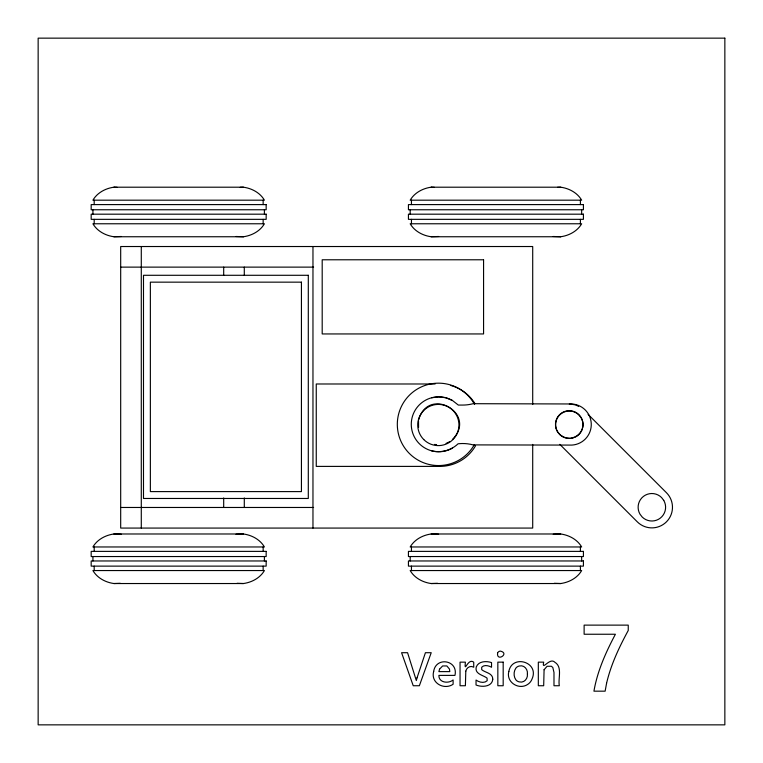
<?xml version="1.0" encoding="UTF-8"?>
<svg xmlns="http://www.w3.org/2000/svg" width="763" height="763" viewBox="0 0 763 763"><rect width="100%" height="100%" fill="white"/><g stroke="black" fill="none" stroke-linecap="round" stroke-linejoin="round"><path stroke-width="1.14" d="M418.515 421.062L418.563 427.461M418.601 419.984C428.453 385.115 477.943 413.899 452.392 439.498M431.639 450.828C440.957 453.146 451.114 450.494 458.038 443.818L459.307 443.675A39.314 39.314 0 0 1 473.079 444.896L571.897 445.087A20.601 20.601 0 0 0 591.239 423.303A20.601 20.601 0 0 0 569.456 403.961L473.079 403.694A39.314 39.314 0 0 1 462.779 405.067L458.315 405.067L452.478 400.508L445.859 397.761L438.744 396.827L431.639 397.761M446.059 443.437L449.941 441.586M113.916 187.202C105.542 188.337 97.244 192.734 92.914 200.183L264.418 200.183C260.088 192.734 251.8 188.337 243.426 187.202L113.916 187.202L117.101 187.316M431.171 187.202C422.797 188.337 414.5 192.734 410.17 200.183L581.673 200.183C577.343 192.734 569.055 188.337 560.681 187.202L431.171 187.202L434.357 187.316M243.426 236.749C251.8 235.605 260.088 231.208 264.418 223.769L92.914 223.769C97.244 231.208 105.542 235.605 113.916 236.749L243.426 236.749L235.977 236.492M560.681 236.749C569.055 235.605 577.343 231.208 581.673 223.769L410.17 223.769C414.5 231.208 422.797 235.605 431.171 236.749L560.681 236.749L553.232 236.492M113.916 533.986C105.542 535.121 97.244 539.517 92.914 546.966L264.418 546.966C260.088 539.517 251.8 535.121 243.426 533.986L113.916 533.986L121.365 534.243M431.171 533.986C422.797 535.121 414.5 539.517 410.17 546.966L581.673 546.966C577.343 539.517 569.055 535.121 560.681 533.986L431.171 533.986L438.62 534.243M243.426 583.533C251.8 582.388 260.088 577.992 264.418 570.552L92.914 570.552C97.244 577.992 105.542 582.388 113.916 583.533L243.426 583.533L237.035 583.313M560.681 583.533C569.055 582.388 577.343 577.992 581.673 570.552L410.17 570.552C414.5 577.992 422.797 582.388 431.171 583.533L560.681 583.533L554.291 583.313M240.231 187.316L243.426 187.202M557.486 187.316L560.681 187.202M113.916 236.749L121.365 236.492M431.171 236.749L438.62 236.492M235.977 534.243L243.426 533.986M553.232 534.243L560.681 533.986M113.916 583.533L120.296 583.313M431.171 583.533L437.552 583.313M120.688 267.126L313.603 267.126M435.11 383.989L316.254 383.989L316.254 466.393L439.86 466.393A41.202 41.202 0 0 0 475.549 445.792M120.688 507.471L313.603 507.471M434.433 444.438L436.589 444.61M588.101 414.376L666.442 492.707A20.601 20.601 0 0 1 666.442 521.844A20.601 20.601 0 0 1 637.305 521.844L559.813 444.352M581.654 209.758L581.654 214.184M581.654 556.542L581.654 560.967M580.405 200.183L580.405 204.598M580.405 219.343L580.405 223.769M580.405 546.966L580.405 551.382M580.405 566.127L580.405 570.552M532.708 404.524L532.708 246.525L120.688 246.525L120.688 528.072L532.708 528.072L532.708 444.409M411.448 200.183L411.448 204.598M411.448 219.343L411.448 223.769M411.448 546.966L411.448 551.382M411.448 566.127L411.448 570.552M410.189 209.758L410.189 214.184M410.189 556.542L410.189 560.967M312.964 246.525L312.964 528.072M264.399 209.758L264.399 214.184M264.399 556.542L264.399 560.967M263.149 200.183L263.149 204.598M263.149 219.343L263.149 223.769M263.149 546.966L263.149 551.382M263.149 566.127L263.149 570.552M244.294 267.126L244.294 275.462M244.294 497.953L244.294 507.471M223.693 267.126L223.693 275.462M223.693 497.953L223.693 507.471M141.289 246.525L141.289 528.072M94.192 200.183L94.192 204.598M94.192 219.343L94.192 223.769M94.192 546.966L94.192 551.382M94.192 566.127L94.192 570.552M92.933 209.758L92.933 214.184M92.933 556.542L92.933 560.967M569.322 404.123A20.601 20.601 0 0 1 574.653 404.829M575.683 405.134A20.601 20.601 0 0 1 578.678 406.374M582.531 428.482A13.734 13.734 0 0 1 574.386 437.495M573.538 437.8A13.734 13.734 0 0 1 570.905 438.372M569.122 438.458A13.734 13.734 0 0 1 560.109 434.91L557.791 432.182A13.734 13.734 0 0 1 578.535 414.538L580.862 417.275A13.734 13.734 0 0 1 582.751 427.614M452.478 448.081A27.468 27.468 0 0 1 411.276 424.295A27.468 27.468 0 0 1 452.478 400.508M450.532 385.401A41.202 41.202 0 0 1 474.996 403.675M474.414 444.571A41.202 41.202 0 0 1 412.096 455.978A41.202 41.202 0 0 1 412.239 392.63A41.202 41.202 0 0 1 474.5 404.314M508.854 671.411C505.812 682.189 518.897 690.439 527.758 684.373A11.035 11.035 0 0 0 532.059 678.927C539.622 661.998 512.068 653.967 508.854 671.411M433.68 671.411C430.408 682.895 444.018 690.439 453.117 684.258L453.117 679.957C448.53 683.877 438.63 682.79 438.887 675.389L454.958 675.389C458.487 660.033 435.845 656.314 433.68 671.411M465.792 671.154L465.392 685.737L460.051 685.737L460.051 662.15L465.392 662.15C464.152 674.559 467.709 657.429 473.728 662.179L473.728 667.244C470.542 665.117 466.422 667.654 465.792 671.154M492.774 679.213C492.173 687.005 481.587 687.387 476.036 684.993L476.036 680.043C479.059 682.294 484.19 683.591 487.175 680.72L487.061 678.097C482.979 674.988 474.472 674.111 476.255 666.976C478.477 661.063 486.422 660.825 491.534 662.589L491.534 667.263C488.701 665.613 484.209 664.459 481.701 667.234L481.701 669.656C485.297 672.794 492.888 673.004 492.774 679.213M527.405 673.987C528.015 678.545 524.152 683.171 519.403 681.912A5.951 5.951 0 0 1 515.941 679.919C513.442 676.581 513.509 671.411 515.922 668.045A5.856 5.856 0 0 1 519.384 665.994C524.171 664.716 528.015 669.418 527.405 673.987M544.086 669.733L543.685 685.737L538.325 685.737L538.325 662.15L543.685 662.15C541.549 671.736 549.703 656.895 554.815 662.227C562.789 666.91 557.848 678.631 559.327 685.737L553.986 685.737L553.986 672.441L552.813 667.491L551.353 666.252L547.081 666.29L544.086 669.733M606.575 683.295L605.126 691.173L593.938 691.173C597.391 671.011 605.889 652.212 615.398 634.244L584.124 634.244L584.124 625.126L628.245 625.126L628.245 630.467C619.165 647.224 610.886 664.64 606.575 683.295M497.59 652.985C496.398 662.303 509.999 653.481 500.538 651.125A3.166 3.166 0 0 0 497.59 652.985M417.084 677.716L416.321 680.548L407.566 652.708L401.586 652.708L413.231 685.737L419.364 685.737L431.219 652.708L425.42 652.708L417.084 677.716M439.564 669.161L438.887 671.612L449.808 671.612L449.455 669.056L446.851 665.937L442.635 665.956L439.564 669.161M724.85 38.15L38.15 38.15L38.15 724.85L724.85 724.85L724.85 38.15M266.163 204.598L91.178 204.598L91.178 209.758L266.163 209.758L266.163 204.598M583.418 204.598L408.434 204.598L408.434 209.758L583.418 209.758L583.418 204.598M266.163 214.184L91.178 214.184L91.178 219.343L266.163 219.343L266.163 214.184M583.418 214.184L408.434 214.184L408.434 219.343L583.418 219.343L583.418 214.184M483.57 259.782L322.196 259.782L322.196 333.946L483.57 333.946L483.57 259.782M308.3 275.29L143.492 275.29L143.492 498.468L308.3 498.468L308.3 275.29M301.433 282.157L150.359 282.157L150.359 491.601L301.433 491.601L301.433 282.157M266.163 551.382L91.178 551.382L91.178 556.542L266.163 556.542L266.163 551.382M583.418 551.382L408.434 551.382L408.434 556.542L583.418 556.542L583.418 551.382M266.163 560.967L91.178 560.967L91.178 566.127L266.163 566.127L266.163 560.967M583.418 560.967L408.434 560.967L408.434 566.127L583.418 566.127L583.418 560.967M503.179 662.15L497.838 662.15L497.838 685.737L503.179 685.737L503.179 662.15M663.743 500.375L661.559 497.533A13.734 13.734 0 0 0 639.995 514.176L642.188 517.018A13.734 13.734 0 0 0 663.743 500.375M423.78 439.574A20.601 20.601 0 0 0 458.248 430.342A20.601 20.601 0 0 0 433.012 405.105A20.601 20.601 0 0 0 423.78 439.574M562.35 436.341A13.734 13.734 0 0 0 582.951 424.447A13.734 13.734 0 0 0 562.35 412.554A13.734 13.734 0 0 0 562.35 436.341"/></g></svg>
